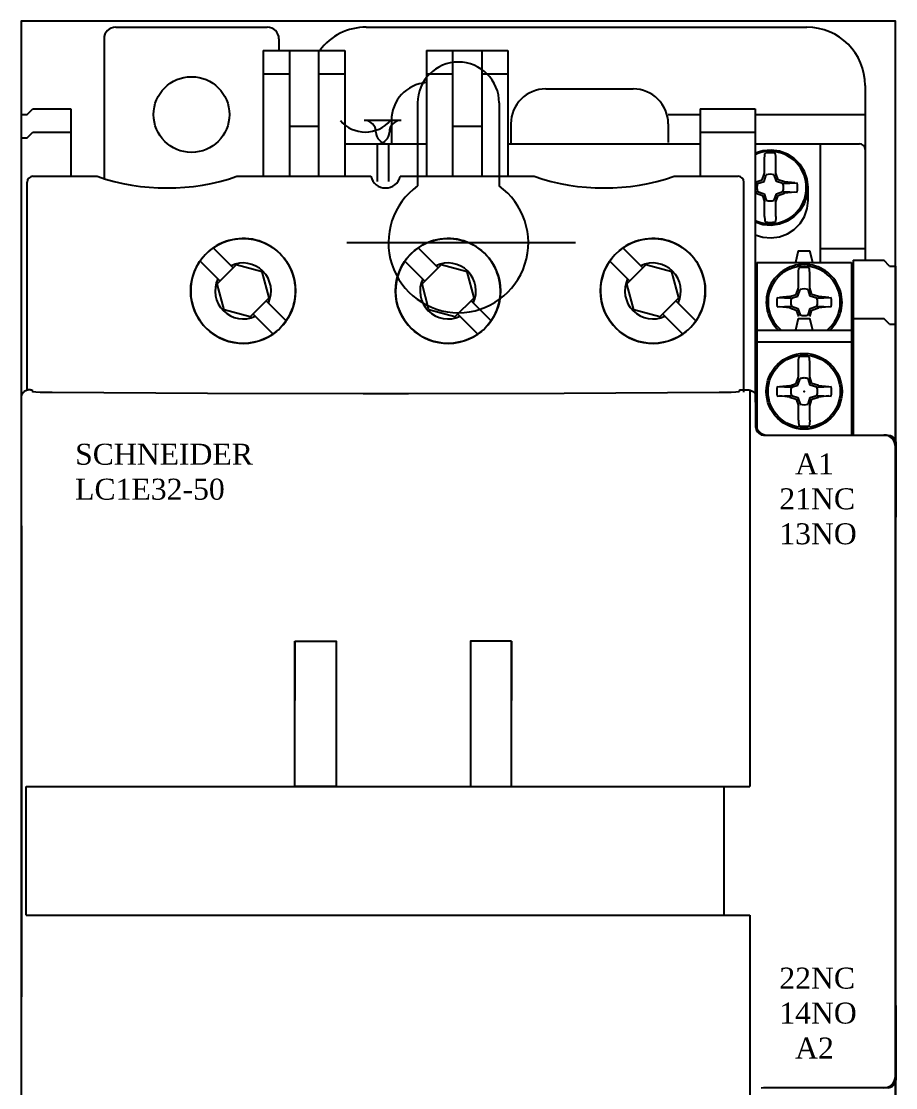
# Model space of a CAD drawing. Extents: x 0 to 75, y 0 to 185.
# Drawn here: x 0 to 75, y 93.5 to 185 of the extents above; entities that cross this region are included whole.
import ezdxf

# ---------------------------------------------------------------- set-up
doc = ezdxf.new("R2010")
doc.units = 0
doc.layers.add('1', color=3, linetype='CONTINUOUS')
doc.layers.add('ALPHA', color=255, linetype='CONTINUOUS')
doc.styles.add('arial', font='times.ttf', dxfattribs={"height": 21})

# ---------------------------------------------------------------- blocks, each defined once
blk = doc.blocks.new('WER WERTYWETY2 12')
at = {"color": 3, "linetype": 'ByBlock', "lineweight": -2}
for p, q in [((294861.908, 158218.94), (294861.908, 158211.813)), ((294868.908, 158218.94), (294868.908, 158211.813)), ((294875.445, 158206.94), (294855.825, 158206.94))]:
    blk.add_line(p, q, dxfattribs=at)
for centre, radius, start, end in [((294865.408, 158218.94), 3.5, 0, 180), ((294865.408, 158206.94), 6, 125.68533, 54.31467)]:
    blk.add_arc(centre, radius, start, end, dxfattribs=at)
blk = doc.blocks.new('QWE 3 32 KHOI DONG TU 50')
at = {"color": 0, "linetype": 'ByBlock', "lineweight": -2}
for points in [[(294842.359, 158487.096), (294845.897, 158487.096), (294845.897, 158474.624), (294842.359, 158474.624)], [(294860.952, 158487.096), (294857.414, 158487.096), (294857.414, 158474.624), (294860.952, 158474.624)]]:
    blk.add_lwpolyline(points, close=True, dxfattribs=at)
at = {"layer": '1'}
for p, q in [((294883.23, 158529.248), (294882.518, 158529.191)), ((294883.938, 158529.15), (294883.23, 158529.248)), ((294882.518, 158529.191), (294881.836, 158528.981)), ((294882.647, 158528.506), (294882.649, 158528.535)), ((294882.647, 158527.265), (294882.647, 158528.506)), ((294882.649, 158528.535), (294882.652, 158528.563)), ((294882.652, 158528.563), (294882.655, 158528.591)), ((294882.655, 158528.591), (294882.658, 158528.619)), ((294882.658, 158528.619), (294882.661, 158528.647)), ((294882.661, 158528.647), (294882.663, 158528.676)), ((294882.663, 158528.676), (294882.665, 158528.704)), ((294882.665, 158528.704), (294882.666, 158528.733)), ((294882.666, 158528.733), (294882.667, 158528.756)), ((294882.667, 158528.803), (294882.668, 158528.826)), ((294882.667, 158528.78), (294882.667, 158528.803)), ((294882.667, 158528.756), (294882.667, 158528.78)), ((294882.668, 158528.826), (294882.67, 158528.849)), ((294882.67, 158528.849), (294882.673, 158528.871)), ((294882.673, 158528.871), (294882.679, 158528.893)), ((294882.679, 158528.893), (294882.686, 158528.914)), ((294882.686, 158528.914), (294882.691, 158528.924)), ((294882.691, 158528.924), (294882.696, 158528.934)), ((294882.696, 158528.934), (294882.702, 158528.944)), ((294882.702, 158528.944), (294882.708, 158528.953)), ((294882.708, 158528.953), (294882.715, 158528.962)), ((294882.715, 158528.962), (294882.722, 158528.971)), ((294882.722, 158528.971), (294882.729, 158528.98)), ((294882.729, 158528.98), (294882.736, 158528.988)), ((294883.544, 158528.98), (294883.536, 158528.988)), ((294883.551, 158528.971), (294883.544, 158528.98)), ((294883.558, 158528.962), (294883.551, 158528.971)), ((294883.564, 158528.953), (294883.558, 158528.962)), ((294883.571, 158528.944), (294883.564, 158528.953)), ((294883.576, 158528.934), (294883.571, 158528.944)), ((294883.582, 158528.924), (294883.576, 158528.934)), ((294883.586, 158528.914), (294883.582, 158528.924)), ((294883.594, 158528.893), (294883.586, 158528.914)), ((294883.599, 158528.871), (294883.594, 158528.893)), ((294883.602, 158528.849), (294883.599, 158528.871)), ((294883.604, 158528.826), (294883.602, 158528.849)), ((294883.605, 158528.803), (294883.604, 158528.826)), ((294883.606, 158528.78), (294883.605, 158528.803)), ((294883.606, 158528.756), (294883.606, 158528.78)), ((294883.606, 158528.733), (294883.606, 158528.756)), ((294883.607, 158528.704), (294883.606, 158528.733)), ((294883.609, 158528.676), (294883.607, 158528.704)), ((294883.611, 158528.647), (294883.609, 158528.676)), ((294883.614, 158528.619), (294883.611, 158528.647)), ((294883.617, 158528.591), (294883.614, 158528.619)), ((294883.619, 158528.563), (294883.617, 158528.591)), ((294883.622, 158528.535), (294883.619, 158528.563)), ((294883.624, 158528.507), (294883.622, 158528.535)), ((294883.624, 158527.264), (294883.624, 158528.507)), ((294884.607, 158528.901), (294883.938, 158529.15)), ((294885.204, 158528.514), (294884.607, 158528.901)), ((294885.702, 158528.006), (294885.204, 158528.514)), ((294886.076, 158527.403), (294885.702, 158528.006)), ((294881.836, 158526.493), (294882.461, 158526.7)), ((294882.044, 158526.374), (294882.606, 158526.559)), ((294882.461, 158526.7), (294882.647, 158527.265)), ((294882.606, 158526.559), (294882.791, 158527.121)), ((294883.667, 158526.559), (294883.481, 158527.121)), ((294883.809, 158526.702), (294883.624, 158527.264)), ((294884.228, 158526.374), (294883.667, 158526.559)), ((294884.371, 158526.517), (294883.809, 158526.702)), ((294885.249, 158526.428), (294884.369, 158526.516)), ((294886.308, 158526.734), (294886.076, 158527.403)), ((294886.386, 158526.031), (294886.308, 158526.734)), ((294881.836, 158526.385), (294882.044, 158526.374)), ((294881.836, 158525.673), (294882.044, 158525.684)), ((294882.044, 158525.684), (294882.606, 158525.499)), ((294883.667, 158525.499), (294884.228, 158525.684)), ((294884.228, 158526.374), (294885.45, 158526.438)), ((294884.228, 158525.684), (294885.45, 158525.62)), ((294885.249, 158525.631), (294884.371, 158525.541)), ((294886.308, 158525.328), (294886.386, 158526.031)), ((294886.386, 158524.923), (294886.386, 158526.031)), ((294881.836, 158525.563), (294882.463, 158525.356)), ((294882.463, 158525.356), (294882.648, 158524.795)), ((294882.606, 158525.499), (294882.791, 158524.937)), ((294882.647, 158523.552), (294882.647, 158524.799)), ((294883.481, 158524.937), (294883.667, 158525.499)), ((294883.624, 158524.795), (294883.809, 158525.356)), ((294883.624, 158523.552), (294883.624, 158524.795)), ((294883.809, 158525.356), (294884.371, 158525.541)), ((294886.076, 158524.659), (294886.308, 158525.328)), ((294886.308, 158524.22), (294886.386, 158524.923)), ((294885.204, 158523.549), (294885.702, 158524.056)), ((294885.702, 158524.056), (294886.076, 158524.659)), ((294886.076, 158523.551), (294886.308, 158524.22)), ((294881.836, 158523.081), (294882.518, 158522.871)), ((294882.518, 158522.871), (294883.23, 158522.814)), ((294882.647, 158523.552), (294882.649, 158523.524)), ((294882.649, 158523.524), (294882.652, 158523.495)), ((294882.652, 158523.495), (294882.655, 158523.467)), ((294882.655, 158523.467), (294882.658, 158523.439)), ((294882.658, 158523.439), (294882.661, 158523.411)), ((294882.661, 158523.411), (294882.663, 158523.383)), ((294882.663, 158523.383), (294882.665, 158523.354)), ((294882.665, 158523.354), (294882.666, 158523.325)), ((294882.666, 158523.325), (294882.667, 158523.302)), ((294882.667, 158523.302), (294882.667, 158523.279)), ((294882.667, 158523.279), (294882.667, 158523.255)), ((294882.667, 158523.255), (294882.668, 158523.232)), ((294882.668, 158523.232), (294882.67, 158523.209)), ((294882.67, 158523.209), (294882.673, 158523.187)), ((294882.673, 158523.187), (294882.679, 158523.165)), ((294882.679, 158523.165), (294882.686, 158523.144)), ((294882.686, 158523.144), (294882.691, 158523.134)), ((294882.691, 158523.134), (294882.696, 158523.124)), ((294882.696, 158523.124), (294882.702, 158523.114)), ((294882.702, 158523.114), (294882.708, 158523.105)), ((294882.708, 158523.105), (294882.715, 158523.096)), ((294882.715, 158523.096), (294882.722, 158523.087)), ((294882.722, 158523.087), (294882.729, 158523.078)), ((294882.729, 158523.078), (294882.736, 158523.07)), ((294883.23, 158522.814), (294883.938, 158522.912)), ((294883.544, 158523.078), (294883.536, 158523.07)), ((294883.551, 158523.087), (294883.544, 158523.078)), ((294883.558, 158523.096), (294883.551, 158523.087)), ((294883.564, 158523.105), (294883.558, 158523.096)), ((294883.571, 158523.114), (294883.564, 158523.105)), ((294883.576, 158523.124), (294883.571, 158523.114)), ((294883.582, 158523.134), (294883.576, 158523.124)), ((294883.586, 158523.144), (294883.582, 158523.134)), ((294883.594, 158523.165), (294883.586, 158523.144)), ((294883.599, 158523.187), (294883.594, 158523.165)), ((294883.602, 158523.209), (294883.599, 158523.187)), ((294883.604, 158523.232), (294883.602, 158523.209)), ((294883.605, 158523.255), (294883.604, 158523.232)), ((294883.606, 158523.279), (294883.605, 158523.255)), ((294883.607, 158523.354), (294883.606, 158523.325)), ((294883.606, 158523.325), (294883.606, 158523.302)), ((294883.606, 158523.302), (294883.606, 158523.279)), ((294883.609, 158523.383), (294883.607, 158523.354)), ((294883.611, 158523.411), (294883.609, 158523.383)), ((294883.614, 158523.439), (294883.611, 158523.411)), ((294883.617, 158523.467), (294883.614, 158523.439)), ((294883.619, 158523.495), (294883.617, 158523.467)), ((294883.622, 158523.523), (294883.619, 158523.495)), ((294883.624, 158523.552), (294883.622, 158523.523)), ((294883.938, 158522.912), (294884.607, 158523.161)), ((294884.607, 158523.161), (294885.204, 158523.549)), ((294885.204, 158522.44), (294885.702, 158522.948)), ((294885.702, 158522.948), (294886.076, 158523.551)), ((294881.836, 158521.973), (294882.518, 158521.763)), ((294883.938, 158521.804), (294884.607, 158522.053)), ((294884.607, 158522.053), (294885.204, 158522.44)), ((294882.518, 158521.763), (294883.23, 158521.706)), ((294883.23, 158521.706), (294883.938, 158521.804)), ((294885.56, 158518.668), (294885.562, 158518.696)), ((294885.56, 158517.427), (294885.56, 158518.668)), ((294885.562, 158518.696), (294885.565, 158518.725)), ((294885.565, 158518.725), (294885.568, 158518.753)), ((294885.568, 158518.753), (294885.571, 158518.781)), ((294885.571, 158518.781), (294885.573, 158518.809)), ((294885.573, 158518.809), (294885.576, 158518.837)), ((294885.576, 158518.837), (294885.578, 158518.866)), ((294885.578, 158518.866), (294885.579, 158518.895)), ((294885.579, 158518.941), (294885.58, 158518.965)), ((294885.579, 158518.918), (294885.579, 158518.941)), ((294885.579, 158518.895), (294885.579, 158518.918)), ((294885.58, 158518.965), (294885.581, 158518.988)), ((294885.581, 158518.988), (294885.583, 158519.011)), ((294885.583, 158519.011), (294885.586, 158519.033)), ((294885.586, 158519.033), (294885.591, 158519.055)), ((294885.591, 158519.055), (294885.599, 158519.076)), ((294885.599, 158519.076), (294885.603, 158519.086)), ((294885.603, 158519.086), (294885.609, 158519.096)), ((294885.609, 158519.096), (294885.614, 158519.106)), ((294885.614, 158519.106), (294885.621, 158519.115)), ((294885.621, 158519.115), (294885.627, 158519.124)), ((294885.627, 158519.124), (294885.634, 158519.133)), ((294885.634, 158519.133), (294885.641, 158519.142)), ((294885.641, 158519.142), (294885.649, 158519.15)), ((294886.456, 158519.142), (294886.449, 158519.15)), ((294886.463, 158519.133), (294886.456, 158519.142)), ((294886.47, 158519.124), (294886.463, 158519.133)), ((294886.477, 158519.115), (294886.47, 158519.124)), ((294886.483, 158519.106), (294886.477, 158519.115)), ((294886.489, 158519.096), (294886.483, 158519.106)), ((294886.494, 158519.086), (294886.489, 158519.096)), ((294886.499, 158519.076), (294886.494, 158519.086)), ((294886.506, 158519.055), (294886.499, 158519.076)), ((294886.512, 158519.033), (294886.506, 158519.055)), ((294886.515, 158519.011), (294886.512, 158519.033)), ((294886.517, 158518.988), (294886.515, 158519.011)), ((294886.518, 158518.965), (294886.517, 158518.988)), ((294886.518, 158518.941), (294886.518, 158518.965)), ((294886.518, 158518.918), (294886.518, 158518.941)), ((294886.519, 158518.895), (294886.518, 158518.918)), ((294886.52, 158518.866), (294886.519, 158518.895)), ((294886.522, 158518.838), (294886.52, 158518.866)), ((294886.524, 158518.809), (294886.522, 158518.838)), ((294886.527, 158518.781), (294886.524, 158518.809)), ((294886.529, 158518.753), (294886.527, 158518.781)), ((294886.532, 158518.725), (294886.529, 158518.753)), ((294886.534, 158518.697), (294886.532, 158518.725)), ((294886.536, 158518.668), (294886.534, 158518.697)), ((294886.536, 158517.425), (294886.536, 158518.668)), ((294885.373, 158516.861), (294885.56, 158517.427)), ((294886.722, 158516.864), (294886.536, 158517.425)), ((294883.735, 158516.6), (294884.957, 158516.536)), ((294884.816, 158516.677), (294883.936, 158516.589)), ((294884.816, 158516.677), (294885.373, 158516.861)), ((294884.957, 158516.536), (294885.518, 158516.721)), ((294885.518, 158516.721), (294885.704, 158517.283)), ((294886.579, 158516.721), (294886.394, 158517.283)), ((294887.141, 158516.536), (294886.579, 158516.721)), ((294887.283, 158516.679), (294886.722, 158516.864)), ((294887.141, 158516.536), (294888.363, 158516.6)), ((294888.161, 158516.589), (294887.282, 158516.677)), ((294883.735, 158515.782), (294884.957, 158515.846)), ((294884.814, 158515.703), (294883.936, 158515.792)), ((294884.814, 158515.703), (294885.376, 158515.518)), ((294884.957, 158515.846), (294885.518, 158515.661)), ((294885.376, 158515.518), (294885.561, 158514.956)), ((294885.518, 158515.661), (294885.704, 158515.099)), ((294886.394, 158515.099), (294886.579, 158515.661)), ((294886.536, 158514.956), (294886.722, 158515.518)), ((294886.579, 158515.661), (294887.141, 158515.846)), ((294886.722, 158515.518), (294887.283, 158515.703)), ((294887.141, 158515.846), (294888.363, 158515.782)), ((294888.161, 158515.792), (294887.283, 158515.703)), ((294885.549, 158514.791), (294885.299, 158513.791)), ((294885.549, 158514.791), (294886.549, 158514.791)), ((294886.799, 158513.791), (294886.549, 158514.791)), ((294885.56, 158509.777), (294885.56, 158511.018)), ((294886.536, 158509.775), (294886.536, 158511.018)), ((294884.816, 158509.027), (294885.373, 158509.211)), ((294885.373, 158509.211), (294885.56, 158509.777)), ((294885.518, 158509.071), (294885.704, 158509.633)), ((294886.579, 158509.071), (294886.394, 158509.633)), ((294886.722, 158509.214), (294886.536, 158509.775)), ((294887.283, 158509.029), (294886.722, 158509.214)), ((294883.735, 158508.95), (294884.957, 158508.886)), ((294883.735, 158508.132), (294884.957, 158508.196)), ((294884.816, 158509.027), (294883.936, 158508.939)), ((294884.957, 158508.886), (294885.518, 158509.071)), ((294884.957, 158508.196), (294885.518, 158508.011)), ((294887.141, 158508.886), (294886.579, 158509.071)), ((294886.579, 158508.011), (294887.141, 158508.196)), ((294887.141, 158508.886), (294888.363, 158508.95)), ((294887.141, 158508.196), (294888.363, 158508.132)), ((294888.161, 158508.939), (294887.282, 158509.027)), ((294884.814, 158508.053), (294883.936, 158508.142)), ((294884.814, 158508.053), (294885.376, 158507.868)), ((294885.376, 158507.868), (294885.561, 158507.306)), ((294885.518, 158508.011), (294885.704, 158507.449)), ((294885.56, 158506.064), (294885.56, 158507.31)), ((294886.394, 158507.449), (294886.579, 158508.011)), ((294886.536, 158507.306), (294886.722, 158507.868)), ((294886.536, 158506.064), (294886.536, 158507.306)), ((294886.722, 158507.868), (294887.283, 158508.053)), ((294888.161, 158508.142), (294887.283, 158508.053))]:
    blk.add_line(p, q, dxfattribs=at)
for points in [[(294885.56, 158511.018), (294885.562, 158511.046), (294885.565, 158511.075), (294885.568, 158511.103), (294885.571, 158511.131), (294885.573, 158511.159), (294885.576, 158511.187), (294885.578, 158511.216), (294885.579, 158511.245), (294885.579, 158511.268), (294885.579, 158511.291), (294885.58, 158511.315), (294885.581, 158511.338), (294885.583, 158511.361), (294885.586, 158511.383), (294885.591, 158511.405), (294885.599, 158511.426), (294885.603, 158511.436), (294885.609, 158511.446), (294885.614, 158511.456), (294885.621, 158511.465), (294885.627, 158511.474), (294885.634, 158511.483), (294885.641, 158511.492), (294885.649, 158511.5)], [(294886.536, 158511.018), (294886.534, 158511.047), (294886.532, 158511.075), (294886.529, 158511.103), (294886.527, 158511.131), (294886.524, 158511.159), (294886.522, 158511.188), (294886.52, 158511.216), (294886.519, 158511.245), (294886.518, 158511.268), (294886.518, 158511.291), (294886.518, 158511.315), (294886.517, 158511.338), (294886.515, 158511.361), (294886.512, 158511.383), (294886.506, 158511.405), (294886.499, 158511.426), (294886.494, 158511.436), (294886.489, 158511.446), (294886.483, 158511.456), (294886.477, 158511.465), (294886.47, 158511.474), (294886.463, 158511.483), (294886.456, 158511.492), (294886.449, 158511.5)], [(294885.56, 158506.064), (294885.562, 158506.035), (294885.565, 158506.007), (294885.568, 158505.979), (294885.571, 158505.951), (294885.573, 158505.923), (294885.576, 158505.894), (294885.578, 158505.866), (294885.579, 158505.837), (294885.579, 158505.814), (294885.579, 158505.79), (294885.58, 158505.767), (294885.581, 158505.744), (294885.583, 158505.721), (294885.586, 158505.699), (294885.591, 158505.677), (294885.599, 158505.656), (294885.603, 158505.646), (294885.609, 158505.636), (294885.614, 158505.626), (294885.621, 158505.617), (294885.627, 158505.608), (294885.634, 158505.599), (294885.641, 158505.59), (294885.649, 158505.582)], [(294886.536, 158506.064), (294886.534, 158506.035), (294886.532, 158506.007), (294886.529, 158505.979), (294886.527, 158505.951), (294886.524, 158505.923), (294886.522, 158505.894), (294886.52, 158505.866), (294886.519, 158505.837), (294886.518, 158505.814), (294886.518, 158505.79), (294886.518, 158505.767), (294886.517, 158505.744), (294886.515, 158505.721), (294886.512, 158505.699), (294886.506, 158505.677), (294886.499, 158505.656), (294886.494, 158505.646), (294886.489, 158505.636), (294886.483, 158505.626), (294886.477, 158505.617), (294886.47, 158505.608), (294886.463, 158505.599), (294886.456, 158505.59), (294886.449, 158505.582)]]:
    blk.add_lwpolyline(points, dxfattribs=at)
for radius in [3.25, 3.1]:
    blk.add_circle((294886.049, 158508.541), radius, dxfattribs=at)
for centre, radius, start, end in [((294883.136, 158526.029), 3.1, 245.20759, 114.7924), ((294883.136, 158526.029), 2.986, 82.30225, 97.69771), ((294883.136, 158526.029), 1.145, 72.46372, 107.5363), ((294883.136, 158526.029), 1.145, 162.46365, 197.53623), ((294883.136, 158526.029), 1.145, 342.46375, 17.53633), ((294883.136, 158526.029), 2.35, 349.97567, 10.02452), ((294883.136, 158526.029), 1.145, 252.46371, 287.53629), ((294883.136, 158526.029), 2.986, 262.3023, 277.69776), ((294886.049, 158516.191), 3.25, 312.39963, 227.60035), ((294886.049, 158516.191), 3.1, 309.2681, 230.73186), ((294886.049, 158516.191), 2.986, 82.30225, 97.69771), ((294886.049, 158516.191), 2.35, 169.97549, 190.02433), ((294886.049, 158516.191), 1.145, 162.46365, 197.53623), ((294886.049, 158516.191), 1.145, 72.46372, 107.5363), ((294886.049, 158516.191), 1.145, 342.46375, 17.53633), ((294886.049, 158516.191), 2.35, 349.97567, 10.02452), ((294886.049, 158516.191), 1.145, 252.46371, 287.53629), ((294886.049, 158508.541), 2.986, 82.30225, 97.69771), ((294886.049, 158508.541), 1.145, 89.99998, 107.5363), ((294886.049, 158508.541), 1.145, 72.46372, 89.99998), ((294886.049, 158508.541), 2.35, 169.97549, 190.02433), ((294886.049, 158508.541), 1.145, 162.46365, 197.53623), ((294886.049, 158508.541), 1.145, 342.46375, 17.53633), ((294886.049, 158508.541), 2.35, 349.97567, 10.02452), ((294886.049, 158508.541), 1.145, 252.46371, 287.53629), ((294886.049, 158508.541), 2.986, 262.3023, 277.69776)]:
    blk.add_arc(centre, radius, start, end, dxfattribs=at)
blk.add_point((294886.049, 158508.541), dxfattribs=at)
at = {"layer": 'ALPHA'}
for p, q in [((294826.986, 158539.791), (294839.986, 158539.791)), ((294848.486, 158539.791), (294886.286, 158539.791)), ((294825.986, 158538.791), (294825.986, 158526.797)), ((294840.986, 158538.791), (294840.986, 158537.791)), ((294839.636, 158537.791), (294839.636, 158526.991)), ((294839.636, 158537.791), (294846.636, 158537.791)), ((294841.886, 158537.791), (294841.886, 158526.991)), ((294844.386, 158537.791), (294844.386, 158526.991)), ((294846.636, 158537.791), (294846.636, 158526.991)), ((294853.636, 158537.791), (294853.636, 158526.991)), ((294853.636, 158537.791), (294860.636, 158537.791)), ((294855.886, 158537.791), (294855.886, 158526.991)), ((294858.386, 158537.791), (294858.386, 158526.991)), ((294860.636, 158537.791), (294860.636, 158526.991)), ((294839.636, 158535.791), (294841.886, 158535.791)), ((294844.386, 158535.791), (294846.636, 158535.791)), ((294853.636, 158535.791), (294855.886, 158535.791)), ((294858.386, 158535.791), (294860.636, 158535.791)), ((294891.286, 158534.791), (294891.286, 158519.791)), ((294863.886, 158534.491), (294871.386, 158534.491)), ((294818.886, 158532.291), (294818.886, 158421.291)), ((294818.886, 158532.291), (294819.386, 158532.291)), ((294819.386, 158532.291), (294819.886, 158532.791)), ((294819.886, 158532.791), (294823.136, 158532.791)), ((294823.136, 158532.791), (294823.136, 158526.991)), ((294874.386, 158532.291), (294877.136, 158532.291)), ((294877.136, 158532.791), (294877.136, 158526.991)), ((294877.136, 158532.791), (294881.836, 158532.791)), ((294881.836, 158532.791), (294881.836, 158507.603)), ((294881.836, 158532.291), (294891.286, 158532.291)), ((294841.886, 158531.291), (294844.386, 158531.291)), ((294851.461, 158531.79), (294848.311, 158531.79)), ((294850.636, 158531.791), (294850.636, 158529.791)), ((294855.886, 158531.291), (294858.386, 158531.291)), ((294860.886, 158531.491), (294860.886, 158529.791)), ((294874.386, 158531.491), (294874.386, 158529.891)), ((294818.886, 158530.291), (294819.386, 158530.291)), ((294819.386, 158530.291), (294819.886, 158530.791)), ((294819.886, 158530.791), (294823.136, 158530.791)), ((294877.136, 158530.791), (294881.836, 158530.791)), ((294846.636, 158529.79), (294853.636, 158529.79)), ((294849.433, 158526.547), (294849.433, 158529.791)), ((294850.386, 158529.791), (294850.386, 158526.547)), ((294860.636, 158529.79), (294877.136, 158529.79)), ((294881.836, 158529.79), (294890.786, 158529.79)), ((294887.433, 158529.79), (294887.433, 158519.591)), ((294819.886, 158526.991), (294825.386, 158526.991)), ((294837.386, 158526.991), (294848.886, 158526.991)), ((294851.386, 158526.991), (294862.886, 158526.991)), ((294874.886, 158526.991), (294880.386, 158526.991)), ((294819.386, 158508.711), (294819.386, 158526.491)), ((294880.886, 158508.469), (294880.886, 158526.491)), ((294835.35, 158520.852), (294837.067, 158519.135)), ((294852.928, 158520.852), (294854.645, 158519.135)), ((294870.506, 158520.852), (294872.223, 158519.135)), ((294885.549, 158520.591), (294885.299, 158519.591)), ((294885.549, 158520.591), (294886.549, 158520.591)), ((294886.799, 158519.591), (294886.549, 158520.591)), ((294887.433, 158520.791), (294891.286, 158520.791)), ((294834.218, 158519.721), (294835.935, 158518.004)), ((294835.685, 158517.753), (294837.318, 158519.386)), ((294839.548, 158518.788), (294837.318, 158519.386)), ((294851.796, 158519.721), (294853.513, 158518.004)), ((294853.263, 158517.753), (294854.896, 158519.386)), ((294857.126, 158518.788), (294854.896, 158519.386)), ((294869.374, 158519.721), (294871.091, 158518.004)), ((294870.841, 158517.753), (294872.474, 158519.386)), ((294874.704, 158518.788), (294872.474, 158519.386)), ((294881.999, 158519.591), (294890.099, 158519.591)), ((294881.999, 158519.591), (294881.999, 158505.33)), ((294890.099, 158519.591), (294890.099, 158504.791)), ((294890.261, 158519.791), (294890.261, 158504.791)), ((294890.261, 158519.791), (294892.886, 158519.791)), ((294893.386, 158519.291), (294892.886, 158519.791)), ((294893.386, 158519.291), (294893.886, 158519.291)), ((294893.886, 158519.291), (294893.886, 158434.291)), ((294840.146, 158516.557), (294839.548, 158518.788)), ((294857.724, 158516.557), (294857.126, 158518.788)), ((294875.302, 158516.557), (294874.704, 158518.788)), ((294836.282, 158515.522), (294835.685, 158517.753)), ((294853.86, 158515.522), (294853.263, 158517.753)), ((294871.438, 158515.522), (294870.841, 158517.753)), ((294838.513, 158514.924), (294840.146, 158516.557)), ((294856.091, 158514.924), (294857.724, 158516.557)), ((294873.669, 158514.924), (294875.302, 158516.557)), ((294838.513, 158514.924), (294836.282, 158515.522)), ((294839.895, 158516.307), (294841.612, 158514.589)), ((294856.091, 158514.924), (294853.86, 158515.522)), ((294857.473, 158516.307), (294859.19, 158514.589)), ((294873.669, 158514.924), (294871.438, 158515.522)), ((294875.051, 158516.307), (294876.768, 158514.589)), ((294838.764, 158515.175), (294840.481, 158513.458)), ((294856.342, 158515.175), (294858.059, 158513.458)), ((294873.92, 158515.175), (294875.637, 158513.458)), ((294890.261, 158514.791), (294892.886, 158514.791)), ((294893.386, 158514.291), (294892.886, 158514.791)), ((294881.999, 158513.791), (294890.074, 158513.791)), ((294893.386, 158514.291), (294893.886, 158514.291)), ((294882.024, 158512.791), (294890.074, 158512.791)), ((294818.91, 158508.242), (294818.904, 158508.192)), ((294818.919, 158508.291), (294818.91, 158508.242)), ((294818.95, 158508.337), (294818.919, 158508.291)), ((294818.984, 158508.38), (294818.95, 158508.337)), ((294819.021, 158508.419), (294818.984, 158508.38)), ((294819.06, 158508.454), (294819.021, 158508.419)), ((294819.101, 158508.487), (294819.06, 158508.454)), ((294819.143, 158508.517), (294819.101, 158508.487)), ((294819.188, 158508.545), (294819.143, 158508.517)), ((294819.233, 158508.57), (294819.188, 158508.545)), ((294819.281, 158508.593), (294819.233, 158508.57)), ((294819.332, 158508.614), (294819.281, 158508.593)), ((294819.385, 158508.632), (294819.332, 158508.614)), ((294819.442, 158508.648), (294819.385, 158508.632)), ((294819.509, 158508.662), (294819.442, 158508.648)), ((294819.586, 158508.673), (294819.509, 158508.662)), ((294819.666, 158508.676), (294819.586, 158508.673)), ((294819.666, 158508.676), (294819.802, 158508.676)), ((294819.802, 158508.676), (294819.802, 158508.561)), ((294819.802, 158508.561), (294819.884, 158508.531)), ((294819.884, 158508.531), (294820.127, 158508.504)), ((294820.127, 158508.504), (294820.502, 158508.481)), ((294820.502, 158508.481), (294820.991, 158508.465)), ((294820.991, 158508.465), (294821.542, 158508.457)), ((294821.542, 158508.457), (294834.849, 158508.384)), ((294834.849, 158508.384), (294848.214, 158508.347)), ((294848.214, 158508.347), (294852.09, 158508.347)), ((294852.09, 158508.347), (294865.455, 158508.384)), ((294865.455, 158508.384), (294878.762, 158508.457)), ((294878.762, 158508.457), (294879.313, 158508.465)), ((294879.313, 158508.465), (294879.802, 158508.481)), ((294879.802, 158508.481), (294880.177, 158508.504)), ((294880.177, 158508.504), (294880.42, 158508.531)), ((294880.42, 158508.531), (294880.502, 158508.561)), ((294880.502, 158508.676), (294880.502, 158508.561)), ((294880.502, 158508.676), (294881.147, 158508.676)), ((294881.147, 158508.676), (294881.227, 158508.673)), ((294881.227, 158508.673), (294881.303, 158508.662)), ((294881.303, 158508.662), (294881.37, 158508.648)), ((294881.37, 158508.648), (294881.427, 158508.632)), ((294881.402, 158508.639), (294881.402, 158474.624)), ((294881.427, 158508.632), (294881.48, 158508.614)), ((294881.48, 158508.614), (294881.531, 158508.593)), ((294881.531, 158508.593), (294881.579, 158508.57)), ((294881.579, 158508.57), (294881.625, 158508.545)), ((294881.625, 158508.545), (294881.669, 158508.517)), ((294881.669, 158508.517), (294881.711, 158508.487)), ((294881.711, 158508.487), (294881.752, 158508.454)), ((294881.752, 158508.454), (294881.791, 158508.419)), ((294881.791, 158508.419), (294881.828, 158508.38)), ((294881.828, 158508.38), (294881.862, 158508.337)), ((294881.862, 158508.337), (294881.893, 158508.291)), ((294881.893, 158508.291), (294881.903, 158508.242)), ((294881.903, 158508.242), (294881.908, 158508.192)), ((294818.904, 158508.192), (294818.902, 158508.142)), ((294818.902, 158502.748), (294818.902, 158508.142)), ((294881.886, 158507.291), (294881.886, 158505.791)), ((294881.908, 158508.192), (294881.91, 158508.142)), ((294881.91, 158505.44), (294881.91, 158508.142)), ((294881.91, 158505.44), (294881.942, 158505.239)), ((294881.942, 158505.239), (294882.034, 158505.058)), ((294882.034, 158505.058), (294882.178, 158504.915)), ((294882.178, 158504.915), (294882.358, 158504.823)), ((294882.358, 158504.823), (294882.559, 158504.791)), ((294882.559, 158504.791), (294893.253, 158504.791)), ((294882.886, 158504.791), (294892.886, 158504.791)), ((294893.253, 158504.791), (294893.454, 158504.759)), ((294893.454, 158504.759), (294893.635, 158504.667)), ((294893.635, 158504.667), (294893.778, 158504.524)), ((294893.778, 158504.524), (294893.87, 158504.343)), ((294893.87, 158504.343), (294893.902, 158504.142)), ((294893.902, 158504.142), (294893.886, 158491.291)), ((294818.918, 158491.291), (294818.902, 158502.748)), ((294818.918, 158462.291), (294818.918, 158491.291)), ((294893.886, 158491.291), (294893.886, 158462.291)), ((294842.359, 158487.096), (294842.359, 158482.023)), ((294860.952, 158487.096), (294860.952, 158482.023)), ((294819.311, 158474.624), (294881.402, 158474.624)), ((294819.311, 158463.591), (294819.311, 158474.624)), ((294879.163, 158474.624), (294879.163, 158463.591)), ((294819.311, 158463.591), (294881.402, 158463.591)), ((294881.402, 158463.591), (294881.402, 158444.943)), ((294818.902, 158450.834), (294818.918, 158462.291)), ((294893.886, 158462.291), (294893.902, 158449.44)), ((294818.902, 158445.44), (294818.902, 158450.834)), ((294882.559, 158448.791), (294882.358, 158448.759)), ((294893.253, 158448.791), (294882.559, 158448.791)), ((294893.253, 158448.791), (294893.454, 158448.823)), ((294893.454, 158448.823), (294893.635, 158448.915)), ((294893.635, 158448.915), (294893.778, 158449.058)), ((294893.778, 158449.058), (294893.87, 158449.239)), ((294893.87, 158449.239), (294893.902, 158449.44))]:
    blk.add_line(p, q, dxfattribs=at)
blk.add_lwpolyline([(294880.386, 158413.291), (294893.886, 158413.291), (294893.886, 158540.291), (294818.886, 158540.291), (294818.886, 158413.291), (294832.386, 158413.291)], dxfattribs=at)
for centre, radius in [((294833.486, 158532.291), 3.25), ((294837.915, 158517.155), 4.5), ((294855.493, 158517.155), 4.5), ((294873.071, 158517.155), 4.5)]:
    blk.add_circle(centre, radius, dxfattribs=at)
for centre, radius, start, end in [((294826.986, 158538.791), 1, 89.99998, 179.99996), ((294839.986, 158538.791), 1, 0, 89.99998), ((294848.486, 158534.791), 5, 89.99998, 143.12989), ((294886.286, 158534.791), 5, 0, 89.99998), ((294853.886, 158531.791), 3.25, 94.40928, 180.00002), ((294863.886, 158531.491), 3, 89.99998, 179.99996), ((294871.386, 158531.491), 3, 0, 89.99998), ((294848.399, 158533.573), 2.784, 219.82535, 320.17463), ((294848.311, 158530.79), 1, 0, 89.99998), ((294851.461, 158530.79), 1, 89.99998, 179.99996), ((294850.311, 158530.79), 1, 179.99996, 270), ((294849.461, 158530.79), 1, 270.00003, 0.00001), ((294890.786, 158529.29), 0.5, 0, 89.99998), ((294819.886, 158526.491), 0.5, 90, 180), ((294831.386, 158544.491), 18.5, 251.07538, 288.92468), ((294850.136, 158527.272), 1.281, 192.68048, 347.31979), ((294868.886, 158544.491), 18.5, 251.07538, 288.92468), ((294880.386, 158526.491), 0.5, 0.00001, 89.99999), ((294837.915, 158517.155), 4.5, 304.75965, 124.75967), ((294855.493, 158517.155), 4.5, 304.75965, 124.75967), ((294873.071, 158517.155), 4.5, 304.75965, 124.75967), ((294837.915, 158517.155), 4.5, 124.75966, 304.75965), ((294855.493, 158517.155), 4.5, 124.75966, 304.75965), ((294873.071, 158517.155), 4.5, 124.75966, 304.75965), ((294837.915, 158517.155), 2.4, 45, 115.5288), ((294855.493, 158517.155), 2.4, 45, 115.5288), ((294873.071, 158517.155), 2.4, 45, 115.5288), ((294837.915, 158517.155), 2.4, 334.47119, 45), ((294855.493, 158517.155), 2.4, 334.47119, 45), ((294873.071, 158517.155), 2.4, 334.47119, 45), ((294837.915, 158517.155), 2.4, 154.4712, 295.52879), ((294855.493, 158517.155), 2.4, 154.4712, 295.52879), ((294873.071, 158517.155), 2.4, 154.4712, 295.52879), ((294882.886, 158505.791), 1, 179.99996, 270), ((294892.886, 158503.791), 1, 0, 89.99998), ((294892.886, 158449.791), 1, 270.00003, 0.00001)]:
    blk.add_arc(centre, radius, start, end, dxfattribs=at)
blk.add_point((294893.886, 158476.791), dxfattribs=at)
at = {"color": 0, "linetype": 'ByBlock', "lineweight": -2}
blk.add_blockref('WER WERTYWETY2 12', (-9.022, 314.351), dxfattribs=at)
at = {"layer": '1', "char_height": 1.8, "attachment_point": 1, "style": 'arial'}
for s, insert in [('SCHNEIDER\\PLC1E32-50', (294823.501, 158504.046)), ('  A1\\P21NC\\P13NO', (294883.918, 158503.221)), ('22NC\\P14NO\\P  A2', (294883.918, 158459.092))]:
    blk.add_mtext_dynamic_manual_height_columns(s, width=21.44146, gutter_width=450, heights=[0], dxfattribs=dict(at, insert=insert))

msp = doc.modelspace()

# ---------------------------------------------------------------- block references
msp.add_blockref('QWE 3 32 KHOI DONG TU 50', (-294818.886, -158355.291))

doc.saveas('drawing.dxf')
